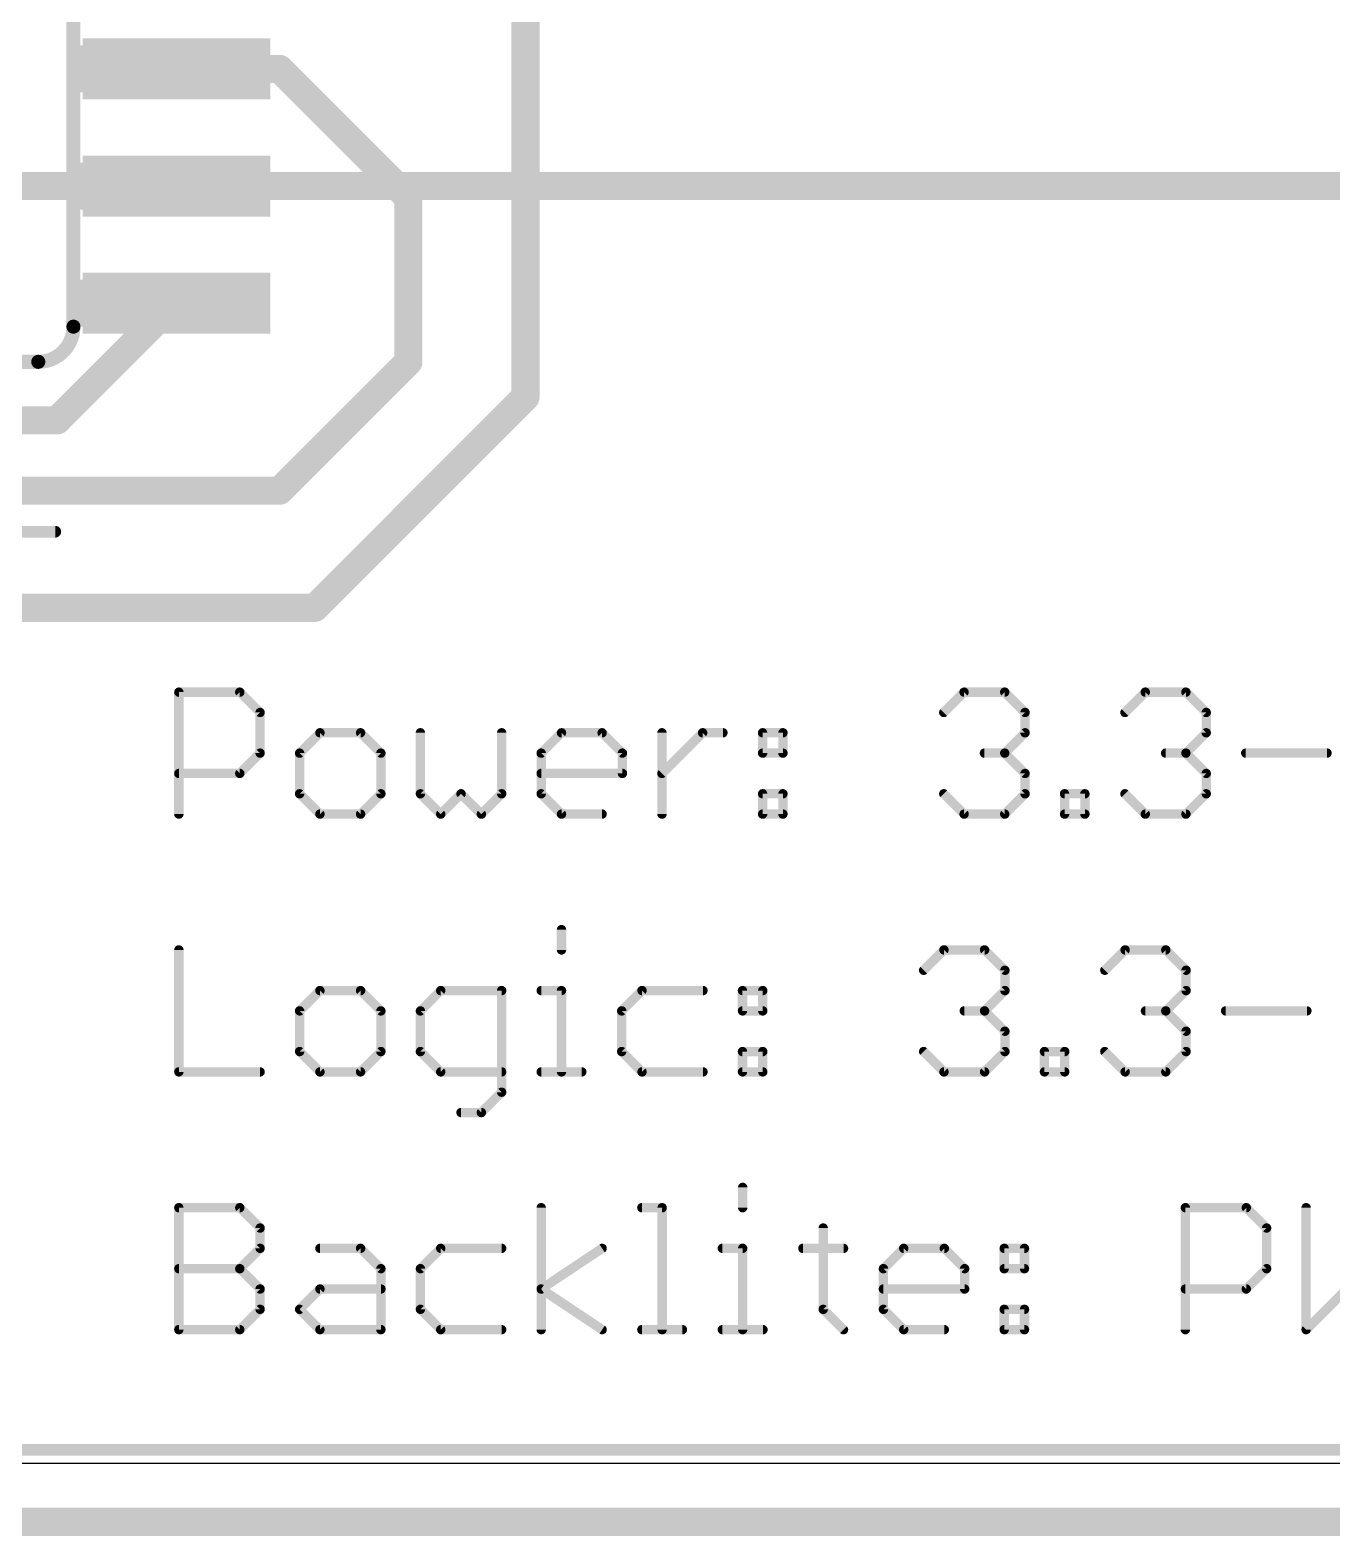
# Model space of a CAD drawing. Extents: x -28.1 to 32.2, y -17.9 to 17.9.
# Drawn here: x -4.86 to 9.25, y -17.93 to -1.61 of the extents above; entities that cross this region are included whole.
import ezdxf

# ---------------------------------------------------------------- set-up
doc = ezdxf.new("R2010")
doc.units = 0
for name, color, linetype in [('1', 12, 'CONTINUOUS'), ('16', 132, 'CONTINUOUS'), ('20', 53, 'CONTINUOUS'), ('21', 253, 'CONTINUOUS'), ('22', 253, 'CONTINUOUS'), ('25', 253, 'CONTINUOUS'), ('51', 253, 'CONTINUOUS')]:
    doc.layers.add(name, color=color, linetype=linetype)

# ---------------------------------------------------------------- blocks, each defined once
blk = doc.blocks.new('RECT')
blk.add_solid([(-0.5, -0.5), (0.5, -0.5), (-0.5, 0.5), (0.5, 0.5)])

msp = doc.modelspace()

# ---------------------------------------------------------------- linework, layer by layer
at = {"layer": '1', "const_width": 0.3048}
for points in [[(0.508, -1.016), (0.508, -5.588)], [(-2.159, -2.032), (-3.2766, -2.032)], [(-2.159, -2.032), (-0.762, -3.429)], [(-5.334, -3.302), (-3.2766, -3.302)], [(-0.762, -3.429), (-0.762, -5.207)], [(-3.302, -4.572), (-4.572, -5.842)], [(-3.2766, -4.572), (-3.302, -4.572)], [(-0.762, -5.207), (-2.159, -6.604)], [(0.508, -5.588), (-1.778, -7.874)], [(-4.572, -5.842), (-13.335, -5.842)], [(-2.159, -6.604), (-14.097, -6.604)], [(-1.778, -7.874), (-14.224, -7.874)], [(27.94, -17.78), (-27.94, -17.78)]]:
    msp.add_lwpolyline(points, dxfattribs=at)
at = {"layer": '1', "const_width": 0.1524}
for points in [[(-3.2766, -1.9558, 1), (-3.2766, -2.1082)], [(-2.1051, -1.9781, 1), (-2.2129, -2.0859)], [(-2.159, -2.1082, 1), (-2.159, -1.9558)], [(-3.2766, -3.3782, 1), (-3.2766, -3.2258)], [(-0.6858, -3.429, 1), (-0.8382, -3.429)], [(-0.8159, -3.4829, 1), (-0.7081, -3.3751)], [(-3.302, -4.4958, 1), (-3.302, -4.6482)], [(-3.2481, -4.6259, 1), (-3.3559, -4.5181)], [(-3.2766, -4.6482, 1), (-3.2766, -4.4958)], [(-0.7081, -5.2609, 1), (-0.8159, -5.1531)], [(-0.8382, -5.207, 1), (-0.6858, -5.207)], [(0.4318, -5.588, 1), (0.5842, -5.588)], [(0.5619, -5.6419, 1), (0.4541, -5.5341)], [(-4.6259, -5.7881, 1), (-4.5181, -5.8959)], [(-4.572, -5.9182, 1), (-4.572, -5.7658)], [(-2.2129, -6.5501, 1), (-2.1051, -6.6579)], [(-2.159, -6.6802, 1), (-2.159, -6.5278)], [(-1.8319, -7.8201, 1), (-1.7241, -7.9279)], [(-1.778, -7.9502, 1), (-1.778, -7.7978)]]:
    msp.add_lwpolyline(points, format="xyb", dxfattribs=at)
at = {"layer": '16', "const_width": 0.3048}
for points in [[(2.286, -3.302), (-5.334, -3.302)], [(3.048, -3.302), (2.286, -3.302)], [(3.048, -3.302), (13.97, -3.302)], [(27.94, -17.78), (-27.94, -17.78)]]:
    msp.add_lwpolyline(points, dxfattribs=at)
at = {"layer": '16', "const_width": 0.1524}
for points in [[(2.286, -3.2258, 1), (2.286, -3.3782)], [(2.286, -3.3782, 1), (2.286, -3.2258)], [(3.048, -3.2258, 1), (3.048, -3.3782)], [(3.048, -3.3782, 1), (3.048, -3.2258)]]:
    msp.add_lwpolyline(points, format="xyb", dxfattribs=at)
at = {"layer": '20'}
msp.add_line((-25.4, -17.145), (25.4, -17.145), dxfattribs=at)
at = {"layer": '21'}
for points, const_width in [([(-4.3942, -4.826), (-4.3942, 4.572)], 0.1524), ([(-7.9248, -5.207), (-4.7752, -5.207)], 0.1524), ([(-3.2512, -10.1092), (-3.2512, -8.7873)], 0.1016), ([(-3.2512, -8.7873), (-2.5902, -8.7873)], 0.1016), ([(-2.5902, -8.7873), (-2.3699, -9.0076)], 0.1016), ([(5.0437, -9.0076), (5.264, -8.7873)], 0.1016), ([(5.264, -8.7873), (5.7047, -8.7873)], 0.1016), ([(5.7047, -8.7873), (5.925, -9.0076)], 0.1016), ([(7.0083, -9.0076), (7.2286, -8.7873)], 0.1016), ([(7.2286, -8.7873), (7.6693, -8.7873)], 0.1016), ([(7.6693, -8.7873), (7.8896, -9.0076)], 0.1016), ([(-2.3699, -9.0076), (-2.3699, -9.4482)], 0.1016), ([(5.925, -9.0076), (5.925, -9.2279)], 0.1016), ([(7.8896, -9.0076), (7.8896, -9.2279)], 0.1016), ([(-1.7212, -9.2279), (-1.9415, -9.4482)], 0.1016), ([(-1.2805, -9.2279), (-1.7212, -9.2279)], 0.1016), ([(-1.0602, -9.4482), (-1.2805, -9.2279)], 0.1016), ([(-0.6318, -9.2279), (-0.6318, -9.8889)], 0.1016), ([(0.2495, -9.8889), (0.2495, -9.2279)], 0.1016), ([(0.678, -9.4482), (0.8983, -9.2279)], 0.1016), ([(0.8983, -9.2279), (1.3389, -9.2279)], 0.1016), ([(1.3389, -9.2279), (1.5593, -9.4482)], 0.1016), ([(1.9877, -10.1092), (1.9877, -9.2279)], 0.1016), ([(1.9877, -9.6686), (2.4283, -9.2279)], 0.1016), ([(2.4283, -9.2279), (2.6487, -9.2279)], 0.1016), ([(3.0791, -9.2279), (3.2995, -9.2279)], 0.1016), ([(3.0791, -9.4482), (3.0791, -9.2279)], 0.1016), ([(3.2995, -9.2279), (3.2995, -9.4482)], 0.1016), ([(5.925, -9.2279), (5.7047, -9.4482)], 0.1016), ([(7.8896, -9.2279), (7.6693, -9.4482)], 0.1016), ([(-2.3699, -9.4482), (-2.5902, -9.6686)], 0.1016), ([(-1.9415, -9.4482), (-1.9415, -9.8889)], 0.1016), ([(-1.0602, -9.8889), (-1.0602, -9.4482)], 0.1016), ([(0.678, -9.8889), (0.678, -9.4482)], 0.1016), ([(1.5593, -9.4482), (1.5593, -9.6686)], 0.1016), ([(3.2995, -9.4482), (3.0791, -9.4482)], 0.1016), ([(5.7047, -9.4482), (5.4844, -9.4482)], 0.1016), ([(5.7047, -9.4482), (5.925, -9.6686)], 0.1016), ([(7.6693, -9.4482), (7.449, -9.4482)], 0.1016), ([(7.6693, -9.4482), (7.8896, -9.6686)], 0.1016), ([(8.318, -9.4482), (9.1993, -9.4482)], 0.1016), ([(-2.5902, -9.6686), (-3.2512, -9.6686)], 0.1016), ([(1.5593, -9.6686), (0.678, -9.6686)], 0.1016), ([(5.925, -9.6686), (5.925, -9.8889)], 0.1016), ([(7.8896, -9.6686), (7.8896, -9.8889)], 0.1016), ([(-1.9415, -9.8889), (-1.7212, -10.1092)], 0.1016), ([(-1.2805, -10.1092), (-1.0602, -9.8889)], 0.1016), ([(-0.6318, -9.8889), (-0.4114, -10.1092)], 0.1016), ([(-0.4114, -10.1092), (-0.1911, -9.8889)], 0.1016), ([(-0.1911, -9.8889), (0.0292, -10.1092)], 0.1016), ([(0.0292, -10.1092), (0.2495, -9.8889)], 0.1016), ([(0.8983, -10.1092), (0.678, -9.8889)], 0.1016), ([(3.0791, -9.8889), (3.2995, -9.8889)], 0.1016), ([(3.0791, -10.1092), (3.0791, -9.8889)], 0.1016), ([(3.2995, -9.8889), (3.2995, -10.1092)], 0.1016), ([(5.264, -10.1092), (5.0437, -9.8889)], 0.1016), ([(5.925, -9.8889), (5.7047, -10.1092)], 0.1016), ([(6.3535, -10.1092), (6.3535, -9.8889)], 0.1016), ([(6.3535, -9.8889), (6.5738, -9.8889)], 0.1016), ([(6.5738, -9.8889), (6.5738, -10.1092)], 0.1016), ([(7.2286, -10.1092), (7.0083, -9.8889)], 0.1016), ([(7.8896, -9.8889), (7.6693, -10.1092)], 0.1016), ([(-1.7212, -10.1092), (-1.2805, -10.1092)], 0.1016), ([(1.3389, -10.1092), (0.8983, -10.1092)], 0.1016), ([(3.2995, -10.1092), (3.0791, -10.1092)], 0.1016), ([(5.7047, -10.1092), (5.264, -10.1092)], 0.1016), ([(6.5738, -10.1092), (6.3535, -10.1092)], 0.1016), ([(7.6693, -10.1092), (7.2286, -10.1092)], 0.1016), ([(0.8983, -11.361), (0.8983, -11.5813)], 0.1016), ([(-3.2512, -11.5813), (-3.2512, -12.9032)], 0.1016), ([(4.8254, -11.8016), (5.0458, -11.5813)], 0.1016), ([(5.0458, -11.5813), (5.4864, -11.5813)], 0.1016), ([(5.4864, -11.5813), (5.7067, -11.8016)], 0.1016), ([(6.79, -11.8016), (7.0103, -11.5813)], 0.1016), ([(7.0103, -11.5813), (7.451, -11.5813)], 0.1016), ([(7.451, -11.5813), (7.6713, -11.8016)], 0.1016), ([(5.7067, -11.8016), (5.7067, -12.0219)], 0.1016), ([(7.6713, -11.8016), (7.6713, -12.0219)], 0.1016), ([(-1.7212, -12.0219), (-1.9415, -12.2422)], 0.1016), ([(-1.2805, -12.0219), (-1.7212, -12.0219)], 0.1016), ([(-1.0602, -12.2422), (-1.2805, -12.0219)], 0.1016), ([(-0.4114, -12.0219), (-0.6318, -12.2422)], 0.1016), ([(0.2495, -12.0219), (-0.4114, -12.0219)], 0.1016), ([(0.2495, -13.1235), (0.2495, -12.0219)], 0.1016), ([(0.678, -12.0219), (0.8983, -12.0219)], 0.1016), ([(0.8983, -12.0219), (0.8983, -12.9032)], 0.1016), ([(1.7714, -12.0219), (1.5511, -12.2422)], 0.1016), ([(2.4324, -12.0219), (1.7714, -12.0219)], 0.1016), ([(2.8609, -12.0219), (3.0812, -12.0219)], 0.1016), ([(2.8609, -12.2422), (2.8609, -12.0219)], 0.1016), ([(3.0812, -12.0219), (3.0812, -12.2422)], 0.1016), ([(5.7067, -12.0219), (5.4864, -12.2422)], 0.1016), ([(7.6713, -12.0219), (7.451, -12.2422)], 0.1016), ([(-1.9415, -12.2422), (-1.9415, -12.6829)], 0.1016), ([(-1.0602, -12.6829), (-1.0602, -12.2422)], 0.1016), ([(-0.6318, -12.2422), (-0.6318, -12.6829)], 0.1016), ([(1.5511, -12.2422), (1.5511, -12.6829)], 0.1016), ([(3.0812, -12.2422), (2.8609, -12.2422)], 0.1016), ([(5.4864, -12.2422), (5.2661, -12.2422)], 0.1016), ([(5.4864, -12.2422), (5.7067, -12.4626)], 0.1016), ([(7.451, -12.2422), (7.2307, -12.2422)], 0.1016), ([(7.451, -12.2422), (7.6713, -12.4626)], 0.1016), ([(8.0998, -12.2422), (8.981, -12.2422)], 0.1016), ([(5.7067, -12.4626), (5.7067, -12.6829)], 0.1016), ([(7.6713, -12.4626), (7.6713, -12.6829)], 0.1016), ([(-1.9415, -12.6829), (-1.7212, -12.9032)], 0.1016), ([(-1.2805, -12.9032), (-1.0602, -12.6829)], 0.1016), ([(-0.6318, -12.6829), (-0.4114, -12.9032)], 0.1016), ([(1.5511, -12.6829), (1.7714, -12.9032)], 0.1016), ([(2.8609, -12.6829), (3.0812, -12.6829)], 0.1016), ([(2.8609, -12.9032), (2.8609, -12.6829)], 0.1016), ([(3.0812, -12.6829), (3.0812, -12.9032)], 0.1016), ([(5.0458, -12.9032), (4.8254, -12.6829)], 0.1016), ([(5.7067, -12.6829), (5.4864, -12.9032)], 0.1016), ([(6.1352, -12.9032), (6.1352, -12.6829)], 0.1016), ([(6.1352, -12.6829), (6.3555, -12.6829)], 0.1016), ([(6.3555, -12.6829), (6.3555, -12.9032)], 0.1016), ([(7.0103, -12.9032), (6.79, -12.6829)], 0.1016), ([(7.6713, -12.6829), (7.451, -12.9032)], 0.1016), ([(-3.2512, -12.9032), (-2.3699, -12.9032)], 0.1016), ([(-1.7212, -12.9032), (-1.2805, -12.9032)], 0.1016), ([(-0.4114, -12.9032), (0.2495, -12.9032)], 0.1016), ([(0.678, -12.9032), (1.1186, -12.9032)], 0.1016), ([(1.7714, -12.9032), (2.4324, -12.9032)], 0.1016), ([(3.0812, -12.9032), (2.8609, -12.9032)], 0.1016), ([(5.4864, -12.9032), (5.0458, -12.9032)], 0.1016), ([(6.3555, -12.9032), (6.1352, -12.9032)], 0.1016), ([(7.451, -12.9032), (7.0103, -12.9032)], 0.1016), ([(0.0292, -13.3438), (0.2495, -13.1235)], 0.1016), ([(-0.1911, -13.3438), (0.0292, -13.3438)], 0.1016), ([(2.8629, -14.155), (2.8629, -14.3753)], 0.1016), ([(-3.2512, -15.6972), (-3.2512, -14.3753)], 0.1016), ([(-3.2512, -14.3753), (-2.5902, -14.3753)], 0.1016), ([(-2.5902, -14.3753), (-2.3699, -14.5956)], 0.1016), ([(0.678, -15.6972), (0.678, -14.3753)], 0.1016), ([(1.7694, -14.3753), (1.9897, -14.3753)], 0.1016), ([(1.9897, -14.3753), (1.9897, -15.6972)], 0.1016), ([(7.6632, -15.6972), (7.6632, -14.3753)], 0.1016), ([(7.6632, -14.3753), (8.3241, -14.3753)], 0.1016), ([(8.3241, -14.3753), (8.5445, -14.5956)], 0.1016), ([(8.9729, -14.3753), (8.9729, -15.6972)], 0.1016), ([(-2.3699, -14.5956), (-2.3699, -14.8159)], 0.1016), ([(3.736, -14.5956), (3.736, -15.4769)], 0.1016), ([(8.5445, -14.5956), (8.5445, -15.0362)], 0.1016), ([(-2.3699, -14.8159), (-2.5902, -15.0362)], 0.1016), ([(-1.7212, -14.8159), (-1.2805, -14.8159)], 0.1016), ([(-1.2805, -14.8159), (-1.0602, -15.0362)], 0.1016), ([(-0.4114, -14.8159), (-0.6318, -15.0362)], 0.1016), ([(0.2495, -14.8159), (-0.4114, -14.8159)], 0.1016), ([(0.678, -15.2566), (1.3389, -14.8159)], 0.1016), ([(2.6426, -14.8159), (2.8629, -14.8159)], 0.1016), ([(2.8629, -14.8159), (2.8629, -15.6972)], 0.1016), ([(3.5157, -14.8159), (3.9564, -14.8159)], 0.1016), ([(4.3889, -15.0362), (4.6092, -14.8159)], 0.1016), ([(4.6092, -14.8159), (5.0498, -14.8159)], 0.1016), ([(5.0498, -14.8159), (5.2701, -15.0362)], 0.1016), ([(5.6986, -14.8159), (5.9189, -14.8159)], 0.1016), ([(5.6986, -15.0362), (5.6986, -14.8159)], 0.1016), ([(5.9189, -14.8159), (5.9189, -15.0362)], 0.1016), ([(-3.2512, -15.0362), (-2.5902, -15.0362)], 0.1016), ([(-2.5902, -15.0362), (-2.3699, -15.2566)], 0.1016), ([(-1.0602, -15.0362), (-1.0602, -15.6972)], 0.1016), ([(-0.6318, -15.0362), (-0.6318, -15.4769)], 0.1016), ([(4.3889, -15.4769), (4.3889, -15.0362)], 0.1016), ([(5.2701, -15.0362), (5.2701, -15.2566)], 0.1016), ([(5.9189, -15.0362), (5.6986, -15.0362)], 0.1016), ([(8.5445, -15.0362), (8.3241, -15.2566)], 0.1016), ([(-2.3699, -15.2566), (-2.3699, -15.4769)], 0.1016), ([(-1.9415, -15.4769), (-1.7212, -15.2566)], 0.1016), ([(-1.7212, -15.2566), (-1.0602, -15.2566)], 0.1016), ([(1.3389, -15.6972), (0.678, -15.2566)], 0.1016), ([(5.2701, -15.2566), (4.3889, -15.2566)], 0.1016), ([(8.3241, -15.2566), (7.6632, -15.2566)], 0.1016), ([(8.9729, -15.6972), (9.4135, -15.2566)], 0.1016), ([(-2.3699, -15.4769), (-2.5902, -15.6972)], 0.1016), ([(-1.7212, -15.6972), (-1.9415, -15.4769)], 0.1016), ([(-0.6318, -15.4769), (-0.4114, -15.6972)], 0.1016), ([(3.736, -15.4769), (3.9564, -15.6972)], 0.1016), ([(4.6092, -15.6972), (4.3889, -15.4769)], 0.1016), ([(5.6986, -15.4769), (5.9189, -15.4769)], 0.1016), ([(5.6986, -15.6972), (5.6986, -15.4769)], 0.1016), ([(5.9189, -15.4769), (5.9189, -15.6972)], 0.1016), ([(-2.5902, -15.6972), (-3.2512, -15.6972)], 0.1016), ([(-1.0602, -15.6972), (-1.7212, -15.6972)], 0.1016), ([(-0.4114, -15.6972), (0.2495, -15.6972)], 0.1016), ([(1.7694, -15.6972), (2.2101, -15.6972)], 0.1016), ([(2.6426, -15.6972), (3.0832, -15.6972)], 0.1016), ([(5.0498, -15.6972), (4.6092, -15.6972)], 0.1016), ([(5.9189, -15.6972), (5.6986, -15.6972)], 0.1016)]:
    msp.add_lwpolyline(points, dxfattribs=dict(at, const_width=const_width))
for points, const_width in [([(-4.7752, -5.207, 0.4142), (-4.3942, -4.826)], 0.1524), ([(-4.3561, -4.826, 1), (-4.4323, -4.826)], 0.0762), ([(-4.4323, -4.826, 1), (-4.3561, -4.826)], 0.0762), ([(-4.7752, -5.1689, 1), (-4.7752, -5.2451)], 0.0762), ([(-4.7752, -5.2451, 1), (-4.7752, -5.1689)], 0.0762), ([(-3.2258, -8.7873, 1), (-3.2766, -8.7873)], 0.0508), ([(-3.2512, -8.7619, 1), (-3.2512, -8.8127)], 0.0508), ([(-2.5723, -8.7693, 1), (-2.6082, -8.8052)], 0.0508), ([(-2.5902, -8.8127, 1), (-2.5902, -8.7619)], 0.0508), ([(5.264, -8.7619, 1), (5.264, -8.8127)], 0.0508), ([(5.282, -8.8052, 1), (5.2461, -8.7693)], 0.0508), ([(5.7226, -8.7693, 1), (5.6867, -8.8052)], 0.0508), ([(5.7047, -8.8127, 1), (5.7047, -8.7619)], 0.0508), ([(7.2286, -8.7619, 1), (7.2286, -8.8127)], 0.0508), ([(7.2466, -8.8052, 1), (7.2107, -8.7693)], 0.0508), ([(7.6872, -8.7693, 1), (7.6513, -8.8052)], 0.0508), ([(7.6693, -8.8127, 1), (7.6693, -8.7619)], 0.0508), ([(-2.3445, -9.0076, 1), (-2.3953, -9.0076)], 0.0508), ([(-2.3879, -9.0256, 1), (-2.352, -8.9896)], 0.0508), ([(5.0258, -8.9896, 1), (5.0617, -9.0256)], 0.0508), ([(5.9504, -9.0076, 1), (5.8996, -9.0076)], 0.0508), ([(5.907, -9.0256, 1), (5.943, -8.9896)], 0.0508), ([(6.9904, -8.9896, 1), (7.0263, -9.0256)], 0.0508), ([(7.915, -9.0076, 1), (7.8642, -9.0076)], 0.0508), ([(7.8716, -9.0256, 1), (7.9076, -8.9896)], 0.0508), ([(-1.7212, -9.2025, 1), (-1.7212, -9.2533)], 0.0508), ([(-1.7032, -9.2459, 1), (-1.7391, -9.21)], 0.0508), ([(-1.2626, -9.21, 1), (-1.2985, -9.2459)], 0.0508), ([(-1.2805, -9.2533, 1), (-1.2805, -9.2025)], 0.0508), ([(-0.6064, -9.2279, 1), (-0.6572, -9.2279)], 0.0508), ([(0.2749, -9.2279, 1), (0.2241, -9.2279)], 0.0508), ([(0.8983, -9.2025, 1), (0.8983, -9.2533)], 0.0508), ([(0.9163, -9.2459, 1), (0.8803, -9.21)], 0.0508), ([(1.3569, -9.21, 1), (1.321, -9.2459)], 0.0508), ([(1.3389, -9.2533, 1), (1.3389, -9.2025)], 0.0508), ([(2.0131, -9.2279, 1), (1.9623, -9.2279)], 0.0508), ([(2.4283, -9.2025, 1), (2.4283, -9.2533)], 0.0508), ([(2.4463, -9.2459, 1), (2.4104, -9.21)], 0.0508), ([(2.6487, -9.2533, 1), (2.6487, -9.2025)], 0.0508), ([(3.0791, -9.2025, 1), (3.0791, -9.2533)], 0.0508), ([(3.1045, -9.2279, 1), (3.0537, -9.2279)], 0.0508), ([(3.3249, -9.2279, 1), (3.2741, -9.2279)], 0.0508), ([(3.2995, -9.2533, 1), (3.2995, -9.2025)], 0.0508), ([(5.8996, -9.2279, 1), (5.9504, -9.2279)], 0.0508), ([(5.943, -9.2459, 1), (5.907, -9.21)], 0.0508), ([(7.8642, -9.2279, 1), (7.915, -9.2279)], 0.0508), ([(7.9076, -9.2459, 1), (7.8716, -9.21)], 0.0508), ([(-2.3953, -9.4482, 1), (-2.3445, -9.4482)], 0.0508), ([(-2.352, -9.4662, 1), (-2.3879, -9.4303)], 0.0508), ([(-1.9161, -9.4482, 1), (-1.9669, -9.4482)], 0.0508), ([(-1.9594, -9.4303, 1), (-1.9235, -9.4662)], 0.0508), ([(-1.0348, -9.4482, 1), (-1.0856, -9.4482)], 0.0508), ([(-1.0782, -9.4662, 1), (-1.0422, -9.4303)], 0.0508), ([(0.7034, -9.4482, 1), (0.6526, -9.4482)], 0.0508), ([(0.66, -9.4303, 1), (0.6959, -9.4662)], 0.0508), ([(1.5847, -9.4482, 1), (1.5339, -9.4482)], 0.0508), ([(1.5413, -9.4662, 1), (1.5772, -9.4303)], 0.0508), ([(3.0791, -9.4228, 1), (3.0791, -9.4736)], 0.0508), ([(3.0537, -9.4482, 1), (3.1045, -9.4482)], 0.0508), ([(3.2741, -9.4482, 1), (3.3249, -9.4482)], 0.0508), ([(3.2995, -9.4736, 1), (3.2995, -9.4228)], 0.0508), ([(5.4844, -9.4228, 1), (5.4844, -9.4736)], 0.0508), ([(5.7226, -9.4303, 1), (5.6867, -9.4662)], 0.0508), ([(5.6867, -9.4303, 1), (5.7226, -9.4662)], 0.0508), ([(5.7047, -9.4736, 1), (5.7047, -9.4228)], 0.0508), ([(7.449, -9.4228, 1), (7.449, -9.4736)], 0.0508), ([(7.6872, -9.4303, 1), (7.6513, -9.4662)], 0.0508), ([(7.6513, -9.4303, 1), (7.6872, -9.4662)], 0.0508), ([(7.6693, -9.4736, 1), (7.6693, -9.4228)], 0.0508), ([(8.318, -9.4228, 1), (8.318, -9.4736)], 0.0508), ([(9.1993, -9.4736, 1), (9.1993, -9.4228)], 0.0508), ([(-3.2512, -9.6432, 1), (-3.2512, -9.694)], 0.0508), ([(-2.6082, -9.6506, 1), (-2.5723, -9.6865)], 0.0508), ([(-2.5902, -9.694, 1), (-2.5902, -9.6432)], 0.0508), ([(0.678, -9.6432, 1), (0.678, -9.694)], 0.0508), ([(1.5593, -9.694, 1), (1.5593, -9.6432)], 0.0508), ([(1.9697, -9.6506, 1), (2.0057, -9.6865)], 0.0508), ([(5.9504, -9.6686, 1), (5.8996, -9.6686)], 0.0508), ([(5.907, -9.6865, 1), (5.943, -9.6506)], 0.0508), ([(7.915, -9.6686, 1), (7.8642, -9.6686)], 0.0508), ([(7.8716, -9.6865, 1), (7.9076, -9.6506)], 0.0508), ([(1.5339, -9.6686, 1), (1.5847, -9.6686)], 0.0508), ([(-1.9669, -9.8889, 1), (-1.9161, -9.8889)], 0.0508), ([(-1.9235, -9.8709, 1), (-1.9594, -9.9068)], 0.0508), ([(-1.0856, -9.8889, 1), (-1.0348, -9.8889)], 0.0508), ([(-1.0422, -9.9068, 1), (-1.0782, -9.8709)], 0.0508), ([(-0.6572, -9.8889, 1), (-0.6064, -9.8889)], 0.0508), ([(-0.6138, -9.8709, 1), (-0.6497, -9.9068)], 0.0508), ([(-0.1731, -9.8709, 1), (-0.2091, -9.9068)], 0.0508), ([(-0.1731, -9.9068, 1), (-0.2091, -9.8709)], 0.0508), ([(0.2241, -9.8889, 1), (0.2749, -9.8889)], 0.0508), ([(0.2675, -9.9068, 1), (0.2316, -9.8709)], 0.0508), ([(0.6959, -9.8709, 1), (0.66, -9.9068)], 0.0508), ([(0.6526, -9.8889, 1), (0.7034, -9.8889)], 0.0508), ([(3.0791, -9.8635, 1), (3.0791, -9.9143)], 0.0508), ([(3.1045, -9.8889, 1), (3.0537, -9.8889)], 0.0508), ([(3.3249, -9.8889, 1), (3.2741, -9.8889)], 0.0508), ([(3.2995, -9.9143, 1), (3.2995, -9.8635)], 0.0508), ([(5.0617, -9.8709, 1), (5.0258, -9.9068)], 0.0508), ([(5.8996, -9.8889, 1), (5.9504, -9.8889)], 0.0508), ([(5.943, -9.9068, 1), (5.907, -9.8709)], 0.0508), ([(6.3789, -9.8889, 1), (6.3281, -9.8889)], 0.0508), ([(6.3535, -9.8635, 1), (6.3535, -9.9143)], 0.0508), ([(6.5992, -9.8889, 1), (6.5484, -9.8889)], 0.0508), ([(6.5738, -9.9143, 1), (6.5738, -9.8635)], 0.0508), ([(7.0263, -9.8709, 1), (6.9904, -9.9068)], 0.0508), ([(7.8642, -9.8889, 1), (7.915, -9.8889)], 0.0508), ([(7.9076, -9.9068, 1), (7.8716, -9.8709)], 0.0508), ([(-3.2766, -10.1092, 1), (-3.2258, -10.1092)], 0.0508), ([(-1.7212, -10.0838, 1), (-1.7212, -10.1346)], 0.0508), ([(-1.7391, -10.1272, 1), (-1.7032, -10.0912)], 0.0508), ([(-1.2985, -10.0912, 1), (-1.2626, -10.1272)], 0.0508), ([(-1.2805, -10.1346, 1), (-1.2805, -10.0838)], 0.0508), ([(-0.4294, -10.0912, 1), (-0.3935, -10.1272)], 0.0508), ([(-0.4294, -10.1272, 1), (-0.3935, -10.0912)], 0.0508), ([(0.0113, -10.0912, 1), (0.0472, -10.1272)], 0.0508), ([(0.0113, -10.1272, 1), (0.0472, -10.0912)], 0.0508), ([(0.8983, -10.0838, 1), (0.8983, -10.1346)], 0.0508), ([(0.8803, -10.1272, 1), (0.9163, -10.0912)], 0.0508), ([(1.3389, -10.1346, 1), (1.3389, -10.0838)], 0.0508), ([(1.9623, -10.1092, 1), (2.0131, -10.1092)], 0.0508), ([(3.0791, -10.0838, 1), (3.0791, -10.1346)], 0.0508), ([(3.0537, -10.1092, 1), (3.1045, -10.1092)], 0.0508), ([(3.2741, -10.1092, 1), (3.3249, -10.1092)], 0.0508), ([(3.2995, -10.1346, 1), (3.2995, -10.0838)], 0.0508), ([(5.264, -10.0838, 1), (5.264, -10.1346)], 0.0508), ([(5.2461, -10.1272, 1), (5.282, -10.0912)], 0.0508), ([(5.6867, -10.0912, 1), (5.7226, -10.1272)], 0.0508), ([(5.7047, -10.1346, 1), (5.7047, -10.0838)], 0.0508), ([(6.3535, -10.0838, 1), (6.3535, -10.1346)], 0.0508), ([(6.3281, -10.1092, 1), (6.3789, -10.1092)], 0.0508), ([(6.5484, -10.1092, 1), (6.5992, -10.1092)], 0.0508), ([(6.5738, -10.1346, 1), (6.5738, -10.0838)], 0.0508), ([(7.2286, -10.0838, 1), (7.2286, -10.1346)], 0.0508), ([(7.2107, -10.1272, 1), (7.2466, -10.0912)], 0.0508), ([(7.6513, -10.0912, 1), (7.6872, -10.1272)], 0.0508), ([(7.6693, -10.1346, 1), (7.6693, -10.0838)], 0.0508), ([(0.9237, -11.361, 1), (0.8729, -11.361)], 0.0508), ([(-3.2258, -11.5813, 1), (-3.2766, -11.5813)], 0.0508), ([(0.8729, -11.5813, 1), (0.9237, -11.5813)], 0.0508), ([(5.0458, -11.5559, 1), (5.0458, -11.6067)], 0.0508), ([(5.0637, -11.5992, 1), (5.0278, -11.5633)], 0.0508), ([(5.5044, -11.5633, 1), (5.4684, -11.5992)], 0.0508), ([(5.4864, -11.6067, 1), (5.4864, -11.5559)], 0.0508), ([(7.0103, -11.5559, 1), (7.0103, -11.6067)], 0.0508), ([(7.0283, -11.5992, 1), (6.9924, -11.5633)], 0.0508), ([(7.4689, -11.5633, 1), (7.433, -11.5992)], 0.0508), ([(7.451, -11.6067, 1), (7.451, -11.5559)], 0.0508), ([(5.7321, -11.8016, 1), (5.6813, -11.8016)], 0.0508), ([(7.6967, -11.8016, 1), (7.6459, -11.8016)], 0.0508), ([(4.8075, -11.7836, 1), (4.8434, -11.8196)], 0.0508), ([(5.6888, -11.8196, 1), (5.7247, -11.7836)], 0.0508), ([(6.7721, -11.7836, 1), (6.808, -11.8196)], 0.0508), ([(7.6533, -11.8196, 1), (7.6893, -11.7836)], 0.0508), ([(-1.7212, -11.9965, 1), (-1.7212, -12.0473)], 0.0508), ([(-1.7032, -12.0399, 1), (-1.7391, -12.004)], 0.0508), ([(-1.2626, -12.004, 1), (-1.2985, -12.0399)], 0.0508), ([(-1.2805, -12.0473, 1), (-1.2805, -11.9965)], 0.0508), ([(-0.4114, -11.9965, 1), (-0.4114, -12.0473)], 0.0508), ([(-0.3935, -12.0399, 1), (-0.4294, -12.004)], 0.0508), ([(0.2749, -12.0219, 1), (0.2241, -12.0219)], 0.0508), ([(0.2495, -12.0473, 1), (0.2495, -11.9965)], 0.0508), ([(0.678, -11.9965, 1), (0.678, -12.0473)], 0.0508), ([(0.9237, -12.0219, 1), (0.8729, -12.0219)], 0.0508), ([(0.8983, -12.0473, 1), (0.8983, -11.9965)], 0.0508), ([(1.7714, -11.9965, 1), (1.7714, -12.0473)], 0.0508), ([(1.7894, -12.0399, 1), (1.7535, -12.004)], 0.0508), ([(2.4324, -12.0473, 1), (2.4324, -11.9965)], 0.0508), ([(2.8609, -11.9965, 1), (2.8609, -12.0473)], 0.0508), ([(2.8862, -12.0219, 1), (2.8355, -12.0219)], 0.0508), ([(3.1066, -12.0219, 1), (3.0558, -12.0219)], 0.0508), ([(3.0812, -12.0473, 1), (3.0812, -11.9965)], 0.0508), ([(5.6813, -12.0219, 1), (5.7321, -12.0219)], 0.0508), ([(5.7247, -12.0399, 1), (5.6888, -12.004)], 0.0508), ([(7.6459, -12.0219, 1), (7.6967, -12.0219)], 0.0508), ([(7.6893, -12.0399, 1), (7.6533, -12.004)], 0.0508), ([(-1.9161, -12.2422, 1), (-1.9669, -12.2422)], 0.0508), ([(-1.9594, -12.2243, 1), (-1.9235, -12.2602)], 0.0508), ([(-1.0348, -12.2422, 1), (-1.0856, -12.2422)], 0.0508), ([(-1.0782, -12.2602, 1), (-1.0422, -12.2243)], 0.0508), ([(-0.6064, -12.2422, 1), (-0.6572, -12.2422)], 0.0508), ([(-0.6497, -12.2243, 1), (-0.6138, -12.2602)], 0.0508), ([(1.5765, -12.2422, 1), (1.5257, -12.2422)], 0.0508), ([(1.5332, -12.2243, 1), (1.5691, -12.2602)], 0.0508), ([(2.8609, -12.2168, 1), (2.8609, -12.2676)], 0.0508), ([(2.8355, -12.2422, 1), (2.8862, -12.2422)], 0.0508), ([(3.0558, -12.2422, 1), (3.1066, -12.2422)], 0.0508), ([(3.0812, -12.2676, 1), (3.0812, -12.2168)], 0.0508), ([(5.2661, -12.2168, 1), (5.2661, -12.2676)], 0.0508), ([(5.5044, -12.2243, 1), (5.4684, -12.2602)], 0.0508), ([(5.4684, -12.2243, 1), (5.5044, -12.2602)], 0.0508), ([(5.4864, -12.2676, 1), (5.4864, -12.2168)], 0.0508), ([(7.2307, -12.2168, 1), (7.2307, -12.2676)], 0.0508), ([(7.4689, -12.2243, 1), (7.433, -12.2602)], 0.0508), ([(7.433, -12.2243, 1), (7.4689, -12.2602)], 0.0508), ([(7.451, -12.2676, 1), (7.451, -12.2168)], 0.0508), ([(8.0998, -12.2168, 1), (8.0998, -12.2676)], 0.0508), ([(8.981, -12.2676, 1), (8.981, -12.2168)], 0.0508), ([(5.7321, -12.4626, 1), (5.6813, -12.4626)], 0.0508), ([(5.6888, -12.4805, 1), (5.7247, -12.4446)], 0.0508), ([(7.6967, -12.4626, 1), (7.6459, -12.4626)], 0.0508), ([(7.6533, -12.4805, 1), (7.6893, -12.4446)], 0.0508), ([(-1.9669, -12.6829, 1), (-1.9161, -12.6829)], 0.0508), ([(-1.9235, -12.6649, 1), (-1.9594, -12.7008)], 0.0508), ([(-1.0856, -12.6829, 1), (-1.0348, -12.6829)], 0.0508), ([(-1.0422, -12.7008, 1), (-1.0782, -12.6649)], 0.0508), ([(-0.6572, -12.6829, 1), (-0.6064, -12.6829)], 0.0508), ([(-0.6138, -12.6649, 1), (-0.6497, -12.7008)], 0.0508), ([(1.5257, -12.6829, 1), (1.5765, -12.6829)], 0.0508), ([(1.5691, -12.6649, 1), (1.5332, -12.7008)], 0.0508), ([(2.8609, -12.6575, 1), (2.8609, -12.7083)], 0.0508), ([(2.8862, -12.6829, 1), (2.8355, -12.6829)], 0.0508), ([(3.1066, -12.6829, 1), (3.0558, -12.6829)], 0.0508), ([(3.0812, -12.7083, 1), (3.0812, -12.6575)], 0.0508), ([(4.8434, -12.6649, 1), (4.8075, -12.7008)], 0.0508), ([(5.6813, -12.6829, 1), (5.7321, -12.6829)], 0.0508), ([(5.7247, -12.7008, 1), (5.6888, -12.6649)], 0.0508), ([(6.1606, -12.6829, 1), (6.1098, -12.6829)], 0.0508), ([(6.1352, -12.6575, 1), (6.1352, -12.7083)], 0.0508), ([(6.3809, -12.6829, 1), (6.3301, -12.6829)], 0.0508), ([(6.3555, -12.7083, 1), (6.3555, -12.6575)], 0.0508), ([(6.808, -12.6649, 1), (6.7721, -12.7008)], 0.0508), ([(7.6459, -12.6829, 1), (7.6967, -12.6829)], 0.0508), ([(7.6893, -12.7008, 1), (7.6533, -12.6649)], 0.0508), ([(-3.2512, -12.8778, 1), (-3.2512, -12.9286)], 0.0508), ([(-3.2766, -12.9032, 1), (-3.2258, -12.9032)], 0.0508), ([(-2.3699, -12.9286, 1), (-2.3699, -12.8778)], 0.0508), ([(-1.7212, -12.8778, 1), (-1.7212, -12.9286)], 0.0508), ([(-1.7391, -12.9212, 1), (-1.7032, -12.8852)], 0.0508), ([(-1.2985, -12.8852, 1), (-1.2626, -12.9212)], 0.0508), ([(-1.2805, -12.9286, 1), (-1.2805, -12.8778)], 0.0508), ([(-0.4114, -12.8778, 1), (-0.4114, -12.9286)], 0.0508), ([(-0.4294, -12.9212, 1), (-0.3935, -12.8852)], 0.0508), ([(0.2495, -12.9286, 1), (0.2495, -12.8778)], 0.0508), ([(0.678, -12.8778, 1), (0.678, -12.9286)], 0.0508), ([(0.8729, -12.9032, 1), (0.9237, -12.9032)], 0.0508), ([(1.1186, -12.9286, 1), (1.1186, -12.8778)], 0.0508), ([(1.7714, -12.8778, 1), (1.7714, -12.9286)], 0.0508), ([(1.7535, -12.9212, 1), (1.7894, -12.8852)], 0.0508), ([(2.4324, -12.9286, 1), (2.4324, -12.8778)], 0.0508), ([(2.8609, -12.8778, 1), (2.8609, -12.9286)], 0.0508), ([(2.8355, -12.9032, 1), (2.8862, -12.9032)], 0.0508), ([(3.0558, -12.9032, 1), (3.1066, -12.9032)], 0.0508), ([(3.0812, -12.9286, 1), (3.0812, -12.8778)], 0.0508), ([(5.0458, -12.8778, 1), (5.0458, -12.9286)], 0.0508), ([(5.0278, -12.9212, 1), (5.0637, -12.8852)], 0.0508), ([(5.4684, -12.8852, 1), (5.5044, -12.9212)], 0.0508), ([(5.4864, -12.9286, 1), (5.4864, -12.8778)], 0.0508), ([(6.1352, -12.8778, 1), (6.1352, -12.9286)], 0.0508), ([(6.1098, -12.9032, 1), (6.1606, -12.9032)], 0.0508), ([(6.3301, -12.9032, 1), (6.3809, -12.9032)], 0.0508), ([(6.3555, -12.9286, 1), (6.3555, -12.8778)], 0.0508), ([(7.0103, -12.8778, 1), (7.0103, -12.9286)], 0.0508), ([(6.9924, -12.9212, 1), (7.0283, -12.8852)], 0.0508), ([(7.433, -12.8852, 1), (7.4689, -12.9212)], 0.0508), ([(7.451, -12.9286, 1), (7.451, -12.8778)], 0.0508), ([(0.2241, -13.1235, 1), (0.2749, -13.1235)], 0.0508), ([(0.2675, -13.1415, 1), (0.2316, -13.1056)], 0.0508), ([(-0.1911, -13.3184, 1), (-0.1911, -13.3692)], 0.0508), ([(0.0113, -13.3259, 1), (0.0472, -13.3618)], 0.0508), ([(0.0292, -13.3692, 1), (0.0292, -13.3184)], 0.0508), ([(2.8883, -14.155, 1), (2.8375, -14.155)], 0.0508), ([(-3.2258, -14.3753, 1), (-3.2766, -14.3753)], 0.0508), ([(-3.2512, -14.3499, 1), (-3.2512, -14.4007)], 0.0508), ([(-2.5723, -14.3573, 1), (-2.6082, -14.3932)], 0.0508), ([(-2.5902, -14.4007, 1), (-2.5902, -14.3499)], 0.0508), ([(0.7034, -14.3753, 1), (0.6526, -14.3753)], 0.0508), ([(1.7694, -14.3499, 1), (1.7694, -14.4007)], 0.0508), ([(2.0151, -14.3753, 1), (1.9643, -14.3753)], 0.0508), ([(1.9897, -14.4007, 1), (1.9897, -14.3499)], 0.0508), ([(2.8375, -14.3753, 1), (2.8883, -14.3753)], 0.0508), ([(7.6886, -14.3753, 1), (7.6378, -14.3753)], 0.0508), ([(7.6632, -14.3499, 1), (7.6632, -14.4007)], 0.0508), ([(8.3421, -14.3573, 1), (8.3062, -14.3932)], 0.0508), ([(8.3241, -14.4007, 1), (8.3241, -14.3499)], 0.0508), ([(8.9983, -14.3753, 1), (8.9475, -14.3753)], 0.0508), ([(-2.3445, -14.5956, 1), (-2.3953, -14.5956)], 0.0508), ([(-2.3879, -14.6136, 1), (-2.352, -14.5776)], 0.0508), ([(3.7614, -14.5956, 1), (3.7106, -14.5956)], 0.0508), ([(8.5699, -14.5956, 1), (8.5191, -14.5956)], 0.0508), ([(8.5265, -14.6136, 1), (8.5624, -14.5776)], 0.0508), ([(-2.3953, -14.8159, 1), (-2.3445, -14.8159)], 0.0508), ([(-2.352, -14.8339, 1), (-2.3879, -14.798)], 0.0508), ([(-1.7212, -14.7905, 1), (-1.7212, -14.8413)], 0.0508), ([(-1.2626, -14.798, 1), (-1.2985, -14.8339)], 0.0508), ([(-1.2805, -14.8413, 1), (-1.2805, -14.7905)], 0.0508), ([(-0.4114, -14.7905, 1), (-0.4114, -14.8413)], 0.0508), ([(-0.3935, -14.8339, 1), (-0.4294, -14.798)], 0.0508), ([(0.2495, -14.8413, 1), (0.2495, -14.7905)], 0.0508), ([(1.353, -14.837, 1), (1.3248, -14.7948)], 0.0508), ([(2.6426, -14.7905, 1), (2.6426, -14.8413)], 0.0508), ([(2.8883, -14.8159, 1), (2.8375, -14.8159)], 0.0508), ([(2.8629, -14.8413, 1), (2.8629, -14.7905)], 0.0508), ([(3.5157, -14.7905, 1), (3.5157, -14.8413)], 0.0508), ([(3.9564, -14.8413, 1), (3.9564, -14.7905)], 0.0508), ([(4.6092, -14.7905, 1), (4.6092, -14.8413)], 0.0508), ([(4.6271, -14.8339, 1), (4.5912, -14.798)], 0.0508), ([(5.0678, -14.798, 1), (5.0319, -14.8339)], 0.0508), ([(5.0498, -14.8413, 1), (5.0498, -14.7905)], 0.0508), ([(5.6986, -14.7905, 1), (5.6986, -14.8413)], 0.0508), ([(5.724, -14.8159, 1), (5.6732, -14.8159)], 0.0508), ([(5.9443, -14.8159, 1), (5.8935, -14.8159)], 0.0508), ([(5.9189, -14.8413, 1), (5.9189, -14.7905)], 0.0508), ([(-3.2512, -15.0108, 1), (-3.2512, -15.0616)], 0.0508), ([(-2.5723, -15.0183, 1), (-2.6082, -15.0542)], 0.0508), ([(-2.6082, -15.0183, 1), (-2.5723, -15.0542)], 0.0508), ([(-2.5902, -15.0616, 1), (-2.5902, -15.0108)], 0.0508), ([(-1.0348, -15.0362, 1), (-1.0856, -15.0362)], 0.0508), ([(-1.0782, -15.0542, 1), (-1.0422, -15.0183)], 0.0508), ([(-0.6064, -15.0362, 1), (-0.6572, -15.0362)], 0.0508), ([(-0.6497, -15.0183, 1), (-0.6138, -15.0542)], 0.0508), ([(4.4143, -15.0362, 1), (4.3635, -15.0362)], 0.0508), ([(4.3709, -15.0183, 1), (4.4068, -15.0542)], 0.0508), ([(5.2955, -15.0362, 1), (5.2447, -15.0362)], 0.0508), ([(5.2522, -15.0542, 1), (5.2881, -15.0183)], 0.0508), ([(5.6986, -15.0108, 1), (5.6986, -15.0616)], 0.0508), ([(5.6732, -15.0362, 1), (5.724, -15.0362)], 0.0508), ([(5.8935, -15.0362, 1), (5.9443, -15.0362)], 0.0508), ([(5.9189, -15.0616, 1), (5.9189, -15.0108)], 0.0508), ([(8.5191, -15.0362, 1), (8.5699, -15.0362)], 0.0508), ([(8.5624, -15.0542, 1), (8.5265, -15.0183)], 0.0508), ([(-2.3445, -15.2566, 1), (-2.3953, -15.2566)], 0.0508), ([(-2.3879, -15.2745, 1), (-2.352, -15.2386)], 0.0508), ([(-1.7212, -15.2312, 1), (-1.7212, -15.282)], 0.0508), ([(-1.7032, -15.2745, 1), (-1.7391, -15.2386)], 0.0508), ([(-1.0602, -15.282, 1), (-1.0602, -15.2312)], 0.0508), ([(0.6921, -15.2354, 1), (0.6639, -15.2777)], 0.0508), ([(0.6639, -15.2354, 1), (0.6921, -15.2777)], 0.0508), ([(4.3889, -15.2312, 1), (4.3889, -15.282)], 0.0508), ([(5.2447, -15.2566, 1), (5.2955, -15.2566)], 0.0508), ([(5.2701, -15.282, 1), (5.2701, -15.2312)], 0.0508), ([(7.6632, -15.2312, 1), (7.6632, -15.282)], 0.0508), ([(8.3062, -15.2386, 1), (8.3421, -15.2745)], 0.0508), ([(8.3241, -15.282, 1), (8.3241, -15.2312)], 0.0508), ([(-2.3953, -15.4769, 1), (-2.3445, -15.4769)], 0.0508), ([(-2.352, -15.4948, 1), (-2.3879, -15.4589)], 0.0508), ([(-1.9235, -15.4589, 1), (-1.9594, -15.4948)], 0.0508), ([(-1.9594, -15.4589, 1), (-1.9235, -15.4948)], 0.0508), ([(-0.6572, -15.4769, 1), (-0.6064, -15.4769)], 0.0508), ([(-0.6138, -15.4589, 1), (-0.6497, -15.4948)], 0.0508), ([(3.7106, -15.4769, 1), (3.7614, -15.4769)], 0.0508), ([(3.754, -15.4589, 1), (3.7181, -15.4948)], 0.0508), ([(4.4068, -15.4589, 1), (4.3709, -15.4948)], 0.0508), ([(4.3635, -15.4769, 1), (4.4143, -15.4769)], 0.0508), ([(5.6986, -15.4515, 1), (5.6986, -15.5023)], 0.0508), ([(5.724, -15.4769, 1), (5.6732, -15.4769)], 0.0508), ([(5.9443, -15.4769, 1), (5.8935, -15.4769)], 0.0508), ([(5.9189, -15.5023, 1), (5.9189, -15.4515)], 0.0508), ([(-3.2512, -15.6718, 1), (-3.2512, -15.7226)], 0.0508), ([(-2.6082, -15.6792, 1), (-2.5723, -15.7152)], 0.0508), ([(-2.5902, -15.7226, 1), (-2.5902, -15.6718)], 0.0508), ([(-1.7212, -15.6718, 1), (-1.7212, -15.7226)], 0.0508), ([(-1.7391, -15.7152, 1), (-1.7032, -15.6792)], 0.0508), ([(-1.0602, -15.7226, 1), (-1.0602, -15.6718)], 0.0508), ([(-0.4114, -15.6718, 1), (-0.4114, -15.7226)], 0.0508), ([(-0.4294, -15.7152, 1), (-0.3935, -15.6792)], 0.0508), ([(0.2495, -15.7226, 1), (0.2495, -15.6718)], 0.0508), ([(1.3248, -15.7183, 1), (1.353, -15.6761)], 0.0508), ([(1.7694, -15.6718, 1), (1.7694, -15.7226)], 0.0508), ([(2.2101, -15.7226, 1), (2.2101, -15.6718)], 0.0508), ([(2.6426, -15.6718, 1), (2.6426, -15.7226)], 0.0508), ([(3.0832, -15.7226, 1), (3.0832, -15.6718)], 0.0508), ([(3.9384, -15.7152, 1), (3.9743, -15.6792)], 0.0508), ([(4.6092, -15.6718, 1), (4.6092, -15.7226)], 0.0508), ([(4.5912, -15.7152, 1), (4.6271, -15.6792)], 0.0508), ([(5.0498, -15.7226, 1), (5.0498, -15.6718)], 0.0508), ([(5.6986, -15.6718, 1), (5.6986, -15.7226)], 0.0508), ([(5.9189, -15.7226, 1), (5.9189, -15.6718)], 0.0508), ([(8.9549, -15.6792, 1), (8.9909, -15.7152)], 0.0508), ([(-3.2766, -15.6972, 1), (-3.2258, -15.6972)], 0.0508), ([(-1.0856, -15.6972, 1), (-1.0348, -15.6972)], 0.0508), ([(0.6526, -15.6972, 1), (0.7034, -15.6972)], 0.0508), ([(1.9643, -15.6972, 1), (2.0151, -15.6972)], 0.0508), ([(2.8375, -15.6972, 1), (2.8883, -15.6972)], 0.0508), ([(5.6732, -15.6972, 1), (5.724, -15.6972)], 0.0508), ([(5.8935, -15.6972, 1), (5.9443, -15.6972)], 0.0508), ([(7.6378, -15.6972, 1), (7.6886, -15.6972)], 0.0508), ([(8.9475, -15.6972, 1), (8.9983, -15.6972)], 0.0508)]:
    msp.add_lwpolyline(points, format="xyb", dxfattribs=dict(at, const_width=const_width))
at = {"layer": '22', "const_width": 0.127}
msp.add_lwpolyline([(-23, -17), (23, -17)], dxfattribs=at)
at = {"layer": '25', "const_width": 0.127}
msp.add_lwpolyline([(-5.3535, -7.0485), (-4.5909, -7.0485)], dxfattribs=at)
at = {"layer": '25', "const_width": 0.0635}
msp.add_lwpolyline([(-4.5909, -7.0803, 1), (-4.5909, -7.0168)], format="xyb", dxfattribs=at)

# ---------------------------------------------------------------- block references
at = {"layer": '1', "xscale": 0.6604, "yscale": 2.032, "rotation": 270}
for p in [(-3.2766, -2.032), (-3.2766, -3.302), (-3.2766, -4.572)]:
    msp.add_blockref('RECT', p, dxfattribs=at)
at = {"layer": '51', "xscale": 0.508, "yscale": 1.143, "rotation": 270}
for p in [(-3.8227, -2.032), (-3.8227, -3.302), (-3.8227, -4.572)]:
    msp.add_blockref('RECT', p, dxfattribs=at)

doc.saveas('drawing.dxf')
